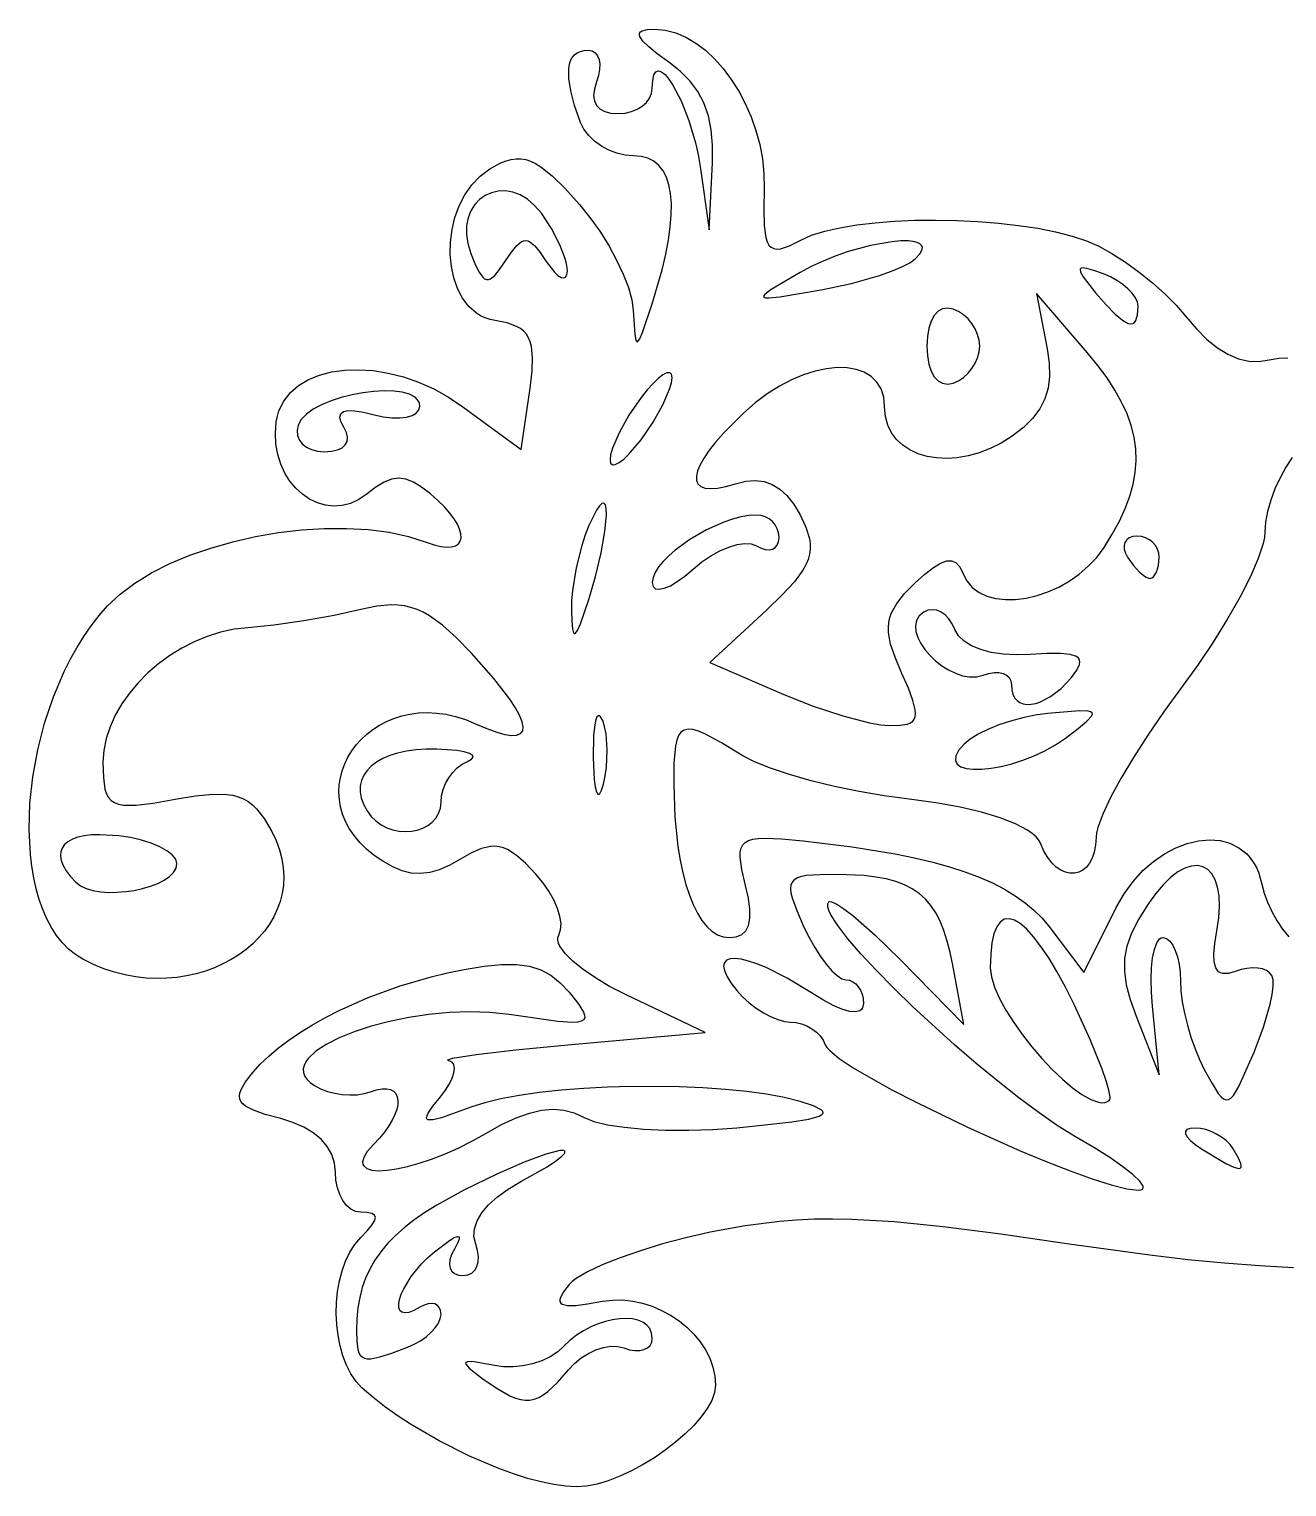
# Model space of a CAD drawing. Header units: millimetres. Extents: x -3.08 to 4.09, y 0 to 4.57.
# Drawn here: x -3.083 to -2.422, y 1.578 to 2.344 of the extents above; entities that cross this region are included whole.
import ezdxf

# ---------------------------------------------------------------- set-up
doc = ezdxf.new("R2010")
doc.units = ezdxf.units.MM

msp = doc.modelspace()

# ---------------------------------------------------------------- linework, layer by layer
at = {"flags": 128}
for points in [[(-2.418348, 1.692953), (-2.436184, 1.693965), (-2.454682, 1.695404), (-2.473897, 1.697267), (-2.493886, 1.699556), (-2.536413, 1.705409), (-2.572304, 1.710627), (-2.602628, 1.714509), (-2.628413, 1.717091), (-2.650684, 1.718406), (-2.660823, 1.718599), (-2.670469, 1.718488), (-2.679749, 1.718077), (-2.688792, 1.71737), (-2.706682, 1.715088), (-2.725163, 1.711673), (-2.737883, 1.708785), (-2.750224, 1.705518), (-2.761884, 1.701985), (-2.772558, 1.698297), (-2.781941, 1.694566), (-2.789732, 1.690906), (-2.795625, 1.687427), (-2.797765, 1.685791), (-2.799316, 1.684243), (-2.802269, 1.680372), (-2.803907, 1.677368), (-2.804209, 1.676179), (-2.804153, 1.675192), (-2.80373, 1.674402), (-2.802929, 1.673805), (-2.800156, 1.673169), (-2.795756, 1.673243), (-2.78965, 1.673989), (-2.781761, 1.675368), (-2.776495, 1.676037), (-2.771194, 1.67607), (-2.765911, 1.675505), (-2.760697, 1.674381), (-2.755603, 1.672736), (-2.750681, 1.670608), (-2.745983, 1.668035), (-2.741561, 1.665057), (-2.737466, 1.661711), (-2.733749, 1.658036), (-2.730462, 1.654069), (-2.727657, 1.64985), (-2.725386, 1.645417), (-2.723699, 1.640808), (-2.72265, 1.636061), (-2.722288, 1.631215), (-2.722814, 1.627356), (-2.724325, 1.623241), (-2.726728, 1.61894), (-2.729926, 1.614523), (-2.733824, 1.610059), (-2.738326, 1.605618), (-2.743338, 1.601269), (-2.748762, 1.597083), (-2.754505, 1.593128), (-2.76047, 1.589475), (-2.766562, 1.586193), (-2.772685, 1.583352), (-2.778744, 1.58102), (-2.784643, 1.579269), (-2.790287, 1.578167), (-2.79558, 1.577784), (-2.801198, 1.578083), (-2.807393, 1.578954), (-2.814082, 1.580359), (-2.821182, 1.582259), (-2.828609, 1.584616), (-2.836281, 1.587392), (-2.852028, 1.594047), (-2.867758, 1.601917), (-2.882807, 1.610697), (-2.889868, 1.615331), (-2.89651, 1.620079), (-2.90265, 1.6249), (-2.908205, 1.629757), (-2.911342, 1.633184), (-2.914071, 1.637197), (-2.916391, 1.641713), (-2.918301, 1.646651), (-2.9198, 1.651929), (-2.920887, 1.657464), (-2.921563, 1.663174), (-2.921825, 1.668977), (-2.921673, 1.674791), (-2.921107, 1.680534), (-2.920125, 1.686123), (-2.918727, 1.691477), (-2.916911, 1.696514), (-2.914678, 1.70115), (-2.912026, 1.705305), (-2.908955, 1.708896), (-2.905555, 1.712443), (-2.903127, 1.71535), (-2.90167, 1.717668), (-2.901184, 1.719448), (-2.90167, 1.720742), (-2.903127, 1.721603), (-2.905555, 1.722081), (-2.908955, 1.722229), (-2.911634, 1.722658), (-2.914132, 1.723887), (-2.916397, 1.725831), (-2.918372, 1.728402), (-2.920003, 1.731516), (-2.921236, 1.735084), (-2.922016, 1.739022), (-2.922288, 1.743243), (-2.922775, 1.7481), (-2.924214, 1.752641), (-2.926574, 1.756834), (-2.929821, 1.760647), (-2.933925, 1.76405), (-2.938853, 1.76701), (-2.944573, 1.769497), (-2.951052, 1.771479), (-2.959141, 1.773681), (-2.96526, 1.775813), (-2.969502, 1.778028), (-2.970947, 1.779214), (-2.971957, 1.780477), (-2.972543, 1.781836), (-2.972717, 1.783311), (-2.972491, 1.784919), (-2.971875, 1.78668), (-2.969521, 1.790737), (-2.965747, 1.795632), (-2.961798, 1.800016), (-2.957282, 1.804349), (-2.952235, 1.808613), (-2.946693, 1.812792), (-2.94069, 1.816868), (-2.934264, 1.820822), (-2.927449, 1.824639), (-2.920282, 1.8283), (-2.905031, 1.835086), (-2.888798, 1.84104), (-2.871867, 1.846023), (-2.863229, 1.848107), (-2.854525, 1.849896), (-2.844038, 1.851607), (-2.834959, 1.852484), (-2.827099, 1.852486), (-2.820264, 1.851571), (-2.814264, 1.849698), (-2.808907, 1.846827), (-2.804002, 1.842916), (-2.799358, 1.837923), (-2.794637, 1.83196), (-2.791803, 1.827499), (-2.791186, 1.825797), (-2.791151, 1.824429), (-2.791734, 1.823382), (-2.792972, 1.822642), (-2.794903, 1.822195), (-2.797561, 1.822028), (-2.805209, 1.822478), (-2.830858, 1.826132), (-2.841024, 1.827286), (-2.851581, 1.82765), (-2.862338, 1.827293), (-2.873104, 1.826285), (-2.883687, 1.824695), (-2.893895, 1.822594), (-2.903537, 1.820052), (-2.912422, 1.817137), (-2.920358, 1.81392), (-2.927153, 1.81047), (-2.932616, 1.806858), (-2.936555, 1.803153), (-2.937894, 1.801288), (-2.938779, 1.799425), (-2.939189, 1.797574), (-2.939097, 1.795743), (-2.938481, 1.793941), (-2.937317, 1.792178), (-2.93558, 1.79046), (-2.933247, 1.788798), (-2.930031, 1.787114), (-2.926444, 1.785769), (-2.922605, 1.784776), (-2.918636, 1.784147), (-2.914656, 1.783897), (-2.910786, 1.784039), (-2.907146, 1.784585), (-2.903858, 1.785548), (-2.900593, 1.786605), (-2.897741, 1.787131), (-2.895305, 1.78716), (-2.893286, 1.786726), (-2.891687, 1.785863), (-2.890509, 1.784605), (-2.889753, 1.782987), (-2.889422, 1.781041), (-2.889518, 1.778803), (-2.890042, 1.776305), (-2.890997, 1.773583), (-2.892383, 1.770669), (-2.894204, 1.767599), (-2.89646, 1.764405), (-2.899155, 1.761122), (-2.902288, 1.757784), (-2.905519, 1.75413), (-2.907379, 1.751056), (-2.907963, 1.748554), (-2.907808, 1.747513), (-2.907369, 1.746612), (-2.905692, 1.745223), (-2.903028, 1.744376), (-2.899473, 1.744063), (-2.895124, 1.744272), (-2.890074, 1.744996), (-2.884422, 1.746223), (-2.878263, 1.747946), (-2.871693, 1.750154), (-2.864807, 1.752837), (-2.857702, 1.755986), (-2.850474, 1.759592), (-2.843219, 1.763646), (-2.834871, 1.768275), (-2.827245, 1.77185), (-2.820249, 1.774385), (-2.813792, 1.775896), (-2.807781, 1.776395), (-2.802125, 1.775899), (-2.796732, 1.774422), (-2.791511, 1.771979), (-2.786403, 1.769911), (-2.779226, 1.768201), (-2.77031, 1.76687), (-2.759985, 1.765941), (-2.748579, 1.765435), (-2.736423, 1.765373), (-2.723846, 1.765779), (-2.711177, 1.766673), (-2.694789, 1.768271), (-2.682205, 1.769773), (-2.673271, 1.771244), (-2.667828, 1.77275), (-2.666368, 1.773536), (-2.665721, 1.774354), (-2.665869, 1.775214), (-2.666793, 1.776123), (-2.670886, 1.778119), (-2.677844, 1.780409), (-2.686092, 1.78249), (-2.695503, 1.784254), (-2.705903, 1.785705), (-2.717116, 1.786845), (-2.728965, 1.787678), (-2.741274, 1.788207), (-2.766571, 1.788364), (-2.779207, 1.787998), (-2.7916, 1.78734), (-2.803573, 1.786393), (-2.814951, 1.785159), (-2.825559, 1.783643), (-2.83522, 1.781846), (-2.843758, 1.779772), (-2.850997, 1.777423), (-2.866421, 1.771942), (-2.870981, 1.770816), (-2.873599, 1.770821), (-2.874217, 1.771261), (-2.874393, 1.771999), (-2.873483, 1.77439), (-2.870987, 1.778036), (-2.867025, 1.782979), (-2.864387, 1.786437), (-2.862309, 1.78974), (-2.860808, 1.792808), (-2.859903, 1.795566), (-2.859611, 1.797934), (-2.85995, 1.799834), (-2.860939, 1.80119), (-2.862594, 1.801923), (-2.863207, 1.802152), (-2.863068, 1.80244), (-2.86066, 1.803175), (-2.848226, 1.805163), (-2.827344, 1.807615), (-2.800066, 1.810257), (-2.727844, 1.816673), (-2.769775, 1.836757), (-2.778055, 1.841018), (-2.785507, 1.845434), (-2.791989, 1.849878), (-2.797356, 1.85422), (-2.801465, 1.858333), (-2.804171, 1.862087), (-2.804953, 1.863789), (-2.805332, 1.865354), (-2.805287, 1.866765), (-2.804802, 1.868007), (-2.803799, 1.870679), (-2.803609, 1.873996), (-2.804184, 1.877825), (-2.805474, 1.882036), (-2.807431, 1.886498), (-2.810004, 1.891079), (-2.813144, 1.895649), (-2.816802, 1.900076), (-2.822269, 1.905776), (-2.827168, 1.91004), (-2.831716, 1.912909), (-2.833927, 1.913834), (-2.836132, 1.914425), (-2.838358, 1.914688), (-2.840633, 1.914629), (-2.845435, 1.913562), (-2.850757, 1.911267), (-2.856816, 1.907784), (-2.862416, 1.904604), (-2.867674, 1.9023), (-2.872684, 1.900871), (-2.877542, 1.900314), (-2.882341, 1.900628), (-2.887176, 1.90181), (-2.892141, 1.903858), (-2.89733, 1.906771), (-2.901917, 1.909914), (-2.905957, 1.913229), (-2.909465, 1.916692), (-2.912457, 1.92028), (-2.914947, 1.92397), (-2.916952, 1.92774), (-2.918485, 1.931568), (-2.919564, 1.935429), (-2.920202, 1.939302), (-2.920416, 1.943163), (-2.92022, 1.946991), (-2.919631, 1.950761), (-2.918662, 1.954452), (-2.91733, 1.958041), (-2.91565, 1.961504), (-2.913637, 1.964819), (-2.911307, 1.967964), (-2.908675, 1.970915), (-2.905755, 1.97365), (-2.902564, 1.976145), (-2.899117, 1.978379), (-2.895429, 1.980328), (-2.891515, 1.98197), (-2.887391, 1.983282), (-2.883072, 1.984241), (-2.878573, 1.984824), (-2.873909, 1.985009), (-2.869097, 1.984773), (-2.864151, 1.984092), (-2.859087, 1.982945), (-2.853919, 1.981308), (-2.848663, 1.979159), (-2.842647, 1.976583), (-2.837451, 1.9747), (-2.833076, 1.973503), (-2.82952, 1.972983), (-2.826784, 1.97313), (-2.824867, 1.973935), (-2.823769, 1.97539), (-2.823488, 1.977486), (-2.824025, 1.980213), (-2.825379, 1.983562), (-2.82755, 1.987525), (-2.830536, 1.992093), (-2.838957, 2.003006), (-2.850636, 2.016229), (-2.858691, 2.024517), (-2.865969, 2.031036), (-2.87275, 2.035898), (-2.876041, 2.03774), (-2.879313, 2.03921), (-2.8826, 2.040319), (-2.885937, 2.041083), (-2.889359, 2.041513), (-2.892901, 2.041625), (-2.900486, 2.040948), (-2.908969, 2.039159), (-2.922936, 2.03604), (-2.938787, 2.033205), (-2.954573, 2.030968), (-2.968344, 2.029646), (-2.975551, 2.028815), (-2.982682, 2.027271), (-2.989685, 2.025066), (-2.996505, 2.022249), (-3.003088, 2.018869), (-3.009381, 2.014978), (-3.01533, 2.010624), (-3.02088, 2.005857), (-3.02598, 2.000729), (-3.030573, 1.995288), (-3.034608, 1.989585), (-3.03803, 1.983669), (-3.040784, 1.977591), (-3.042819, 1.9714), (-3.044079, 1.965147), (-3.044511, 1.958882), (-3.044299, 1.95083), (-3.043447, 1.944718), (-3.042679, 1.942338), (-3.041628, 1.940381), (-3.040253, 1.938825), (-3.038514, 1.937649), (-3.03637, 1.936833), (-3.033779, 1.936356), (-3.027097, 1.936335), (-3.018139, 1.937418), (-3.00658, 1.939437), (-2.995762, 1.941235), (-2.986816, 1.942113), (-2.979445, 1.941972), (-2.976257, 1.94149), (-2.973351, 1.940715), (-2.97069, 1.939636), (-2.968236, 1.938241), (-2.965953, 1.936518), (-2.963803, 1.934453), (-2.959753, 1.92925), (-2.955788, 1.922534), (-2.953456, 1.917673), (-2.951669, 1.912857), (-2.950409, 1.908099), (-2.949656, 1.903415), (-2.949391, 1.898815), (-2.949593, 1.894314), (-2.950243, 1.889925), (-2.951322, 1.885661), (-2.952811, 1.881536), (-2.954689, 1.877562), (-2.956937, 1.873752), (-2.959536, 1.870121), (-2.962467, 1.866682), (-2.965709, 1.863446), (-2.969242, 1.860429), (-2.973049, 1.857642), (-2.977108, 1.8551), (-2.981401, 1.852815), (-2.985908, 1.850801), (-2.990609, 1.84907), (-2.995486, 1.847637), (-3.000517, 1.846515), (-3.005684, 1.845715), (-3.010968, 1.845253), (-3.016349, 1.845141), (-3.021806, 1.845392), (-3.027322, 1.84602), (-3.032875, 1.847038), (-3.038447, 1.848458), (-3.044018, 1.850295), (-3.049569, 1.852561), (-3.05508, 1.855271), (-3.058973, 1.857685), (-3.06257, 1.860586), (-3.065874, 1.863945), (-3.068884, 1.867737), (-3.071605, 1.871935), (-3.074037, 1.876512), (-3.076183, 1.881441), (-3.078044, 1.886695), (-3.079622, 1.892249), (-3.080919, 1.898075), (-3.081936, 1.904147), (-3.082677, 1.910437), (-3.083333, 1.923568), (-3.082903, 1.937253), (-3.081401, 1.95128), (-3.078842, 1.965435), (-3.07524, 1.979504), (-3.070611, 1.993274), (-3.06497, 2.006532), (-3.061775, 2.012901), (-3.058332, 2.019062), (-3.054643, 2.024988), (-3.050711, 2.030653), (-3.046536, 2.036029), (-3.042122, 2.04109), (-3.035541, 2.047307), (-3.027778, 2.053107), (-3.018975, 2.058461), (-3.009273, 2.06334), (-2.998816, 2.067717), (-2.987744, 2.071563), (-2.9762, 2.074849), (-2.964325, 2.077548), (-2.952261, 2.079631), (-2.940151, 2.08107), (-2.928136, 2.081837), (-2.916358, 2.081902), (-2.904959, 2.081239), (-2.894081, 2.079818), (-2.883866, 2.077611), (-2.874455, 2.07459), (-2.870343, 2.073196), (-2.866749, 2.072348), (-2.863675, 2.072015), (-2.861124, 2.072163), (-2.859099, 2.072762), (-2.857603, 2.073779), (-2.856637, 2.075184), (-2.856205, 2.076944), (-2.85631, 2.079028), (-2.856953, 2.081403), (-2.858139, 2.084039), (-2.859869, 2.086902), (-2.862146, 2.089963), (-2.864974, 2.093188), (-2.868353, 2.096547), (-2.872288, 2.100007), (-2.876996, 2.103625), (-2.881241, 2.10621), (-2.885178, 2.107761), (-2.88896, 2.108277), (-2.892742, 2.107761), (-2.896677, 2.10621), (-2.900919, 2.103625), (-2.905622, 2.100007), (-2.909883, 2.097027), (-2.914265, 2.094991), (-2.918705, 2.093851), (-2.923142, 2.093556), (-2.927512, 2.094057), (-2.931754, 2.095305), (-2.935805, 2.097249), (-2.939603, 2.09984), (-2.943085, 2.103029), (-2.946189, 2.106766), (-2.948853, 2.111002), (-2.951014, 2.115686), (-2.952611, 2.12077), (-2.953579, 2.126204), (-2.953859, 2.131938), (-2.953386, 2.137923), (-2.952804, 2.140913), (-2.951945, 2.143735), (-2.949442, 2.148874), (-2.945969, 2.153331), (-2.941621, 2.1571), (-2.93649, 2.160174), (-2.930671, 2.162543), (-2.924256, 2.164202), (-2.917341, 2.165142), (-2.910017, 2.165356), (-2.902379, 2.164836), (-2.89452, 2.163574), (-2.886534, 2.161564), (-2.878515, 2.158797), (-2.870555, 2.155266), (-2.86275, 2.150963), (-2.855191, 2.145882), (-2.82465, 2.123312), (-2.819913, 2.15559), (-2.81884, 2.16449), (-2.818545, 2.171767), (-2.819118, 2.177595), (-2.819758, 2.180021), (-2.82065, 2.182151), (-2.821803, 2.184006), (-2.823231, 2.185609), (-2.824944, 2.186982), (-2.826953, 2.188147), (-2.831904, 2.189938), (-2.838177, 2.191159), (-2.840913, 2.191715), (-2.843484, 2.192567), (-2.84589, 2.193697), (-2.84813, 2.195088), (-2.852111, 2.198588), (-2.855422, 2.202929), (-2.858057, 2.207974), (-2.860012, 2.213589), (-2.861282, 2.219636), (-2.861861, 2.225979), (-2.861746, 2.232481), (-2.860931, 2.239007), (-2.859411, 2.245419), (-2.857181, 2.251581), (-2.854237, 2.257358), (-2.850573, 2.262612), (-2.846184, 2.267207), (-2.841066, 2.271007), (-2.835192, 2.27417), (-2.832464, 2.275244), (-2.829832, 2.275964), (-2.827264, 2.276316), (-2.824726, 2.276286), (-2.822186, 2.275862), (-2.819611, 2.275031), (-2.816969, 2.27378), (-2.814227, 2.272095), (-2.808312, 2.267374), (-2.801605, 2.260763), (-2.793844, 2.252159), (-2.788378, 2.245398), (-2.783233, 2.238129), (-2.778527, 2.230581), (-2.774375, 2.222981), (-2.770894, 2.215555), (-2.768199, 2.208532), (-2.766408, 2.20214), (-2.765636, 2.196604), (-2.7648, 2.183901), (-2.764199, 2.180859), (-2.763813, 2.180179), (-2.763353, 2.180066), (-2.762165, 2.181552), (-2.760544, 2.18535), (-2.755622, 2.200007), (-2.75045, 2.217919), (-2.748556, 2.22603), (-2.747121, 2.23357), (-2.746145, 2.240534), (-2.745628, 2.246918), (-2.745569, 2.252717), (-2.745967, 2.257927), (-2.746823, 2.262541), (-2.748134, 2.266556), (-2.749901, 2.269967), (-2.752124, 2.272768), (-2.754801, 2.274956), (-2.757931, 2.276524), (-2.761515, 2.277469), (-2.765552, 2.277784), (-2.769916, 2.278143), (-2.774252, 2.27917), (-2.778448, 2.280795), (-2.782389, 2.282944), (-2.785962, 2.285547), (-2.789052, 2.288531), (-2.791546, 2.291824), (-2.79333, 2.295354), (-2.796443, 2.304232), (-2.798523, 2.311936), (-2.799569, 2.318463), (-2.799582, 2.32381), (-2.799201, 2.326041), (-2.798561, 2.327975), (-2.797664, 2.329613), (-2.796508, 2.330953), (-2.795094, 2.331997), (-2.793421, 2.332743), (-2.791491, 2.333191), (-2.789302, 2.33334), (-2.787272, 2.333), (-2.785631, 2.332025), (-2.784396, 2.330484), (-2.783585, 2.328444), (-2.783217, 2.325975), (-2.783308, 2.323145), (-2.783877, 2.320021), (-2.784941, 2.316673), (-2.786077, 2.312927), (-2.786452, 2.309616), (-2.786079, 2.306761), (-2.784972, 2.304382), (-2.783146, 2.302497), (-2.780613, 2.301126), (-2.777388, 2.30029), (-2.773483, 2.300007), (-2.769896, 2.300279), (-2.76655, 2.301059), (-2.763516, 2.302292), (-2.76087, 2.303923), (-2.758684, 2.305899), (-2.757032, 2.308163), (-2.755987, 2.310662), (-2.755622, 2.31334), (-2.755391, 2.317497), (-2.754733, 2.320355), (-2.753701, 2.322), (-2.752348, 2.322518), (-2.750728, 2.321995), (-2.748892, 2.320518), (-2.746895, 2.318172), (-2.744788, 2.315045), (-2.740461, 2.306789), (-2.736333, 2.296442), (-2.732828, 2.284691), (-2.731443, 2.278506), (-2.730372, 2.272229), (-2.725622, 2.238896), (-2.723955, 2.274368), (-2.723884, 2.283392), (-2.724581, 2.291552), (-2.726083, 2.298933), (-2.728427, 2.305621), (-2.731652, 2.311701), (-2.735795, 2.317258), (-2.740893, 2.322378), (-2.746983, 2.327146), (-2.752989, 2.33151), (-2.757507, 2.33517), (-2.760553, 2.338163), (-2.762143, 2.340527), (-2.762397, 2.341486), (-2.762292, 2.342301), (-2.761832, 2.342977), (-2.761018, 2.343521), (-2.758335, 2.344225), (-2.754261, 2.344451), (-2.748752, 2.343963), (-2.743293, 2.342543), (-2.737927, 2.340255), (-2.732698, 2.337164), (-2.727652, 2.333332), (-2.722831, 2.328826), (-2.71828, 2.32371), (-2.714044, 2.318047), (-2.710166, 2.311902), (-2.706691, 2.305339), (-2.703663, 2.298423), (-2.701126, 2.291219), (-2.699124, 2.283789), (-2.697703, 2.2762), (-2.696905, 2.268515), (-2.696775, 2.260798), (-2.696959, 2.24955), (-2.696696, 2.240956), (-2.695837, 2.234811), (-2.695139, 2.232591), (-2.694236, 2.230906), (-2.693112, 2.229729), (-2.691746, 2.229033), (-2.690122, 2.228795), (-2.68822, 2.228986), (-2.68351, 2.230555), (-2.677469, 2.233534), (-2.671813, 2.236034), (-2.664929, 2.238195), (-2.656973, 2.240016), (-2.648102, 2.2415), (-2.638471, 2.242646), (-2.628239, 2.243455), (-2.61756, 2.243927), (-2.606592, 2.244062), (-2.595491, 2.243862), (-2.584414, 2.243326), (-2.573516, 2.242455), (-2.562955, 2.241249), (-2.552887, 2.23971), (-2.543468, 2.237836), (-2.534856, 2.235629), (-2.527205, 2.23309), (-2.520747, 2.230227), (-2.51384, 2.226435), (-2.506697, 2.221877), (-2.499533, 2.216715), (-2.492563, 2.211113), (-2.486, 2.205235), (-2.480059, 2.199242), (-2.474955, 2.193298), (-2.469416, 2.186774), (-2.463879, 2.181289), (-2.458352, 2.176848), (-2.452846, 2.173455), (-2.447368, 2.171115), (-2.44193, 2.169833), (-2.436539, 2.169615), (-2.431205, 2.170465), (-2.426039, 2.171455), (-2.421337, 2.171646)], [(-2.811358, 2.222229), (-2.807091, 2.216685), (-2.805215, 2.214943), (-2.803573, 2.213913), (-2.80221, 2.213616), (-2.80117, 2.214073), (-2.800501, 2.215303), (-2.800247, 2.217326), (-2.800495, 2.220069), (-2.801273, 2.223361), (-2.8042, 2.231093), (-2.808577, 2.239529), (-2.813955, 2.247673), (-2.817503, 2.251775), (-2.821245, 2.254948), (-2.825105, 2.257236), (-2.829006, 2.258683), (-2.832872, 2.259333), (-2.836625, 2.25923), (-2.84019, 2.258418), (-2.843488, 2.256941), (-2.846444, 2.254842), (-2.84898, 2.252165), (-2.851021, 2.248955), (-2.852488, 2.245255), (-2.853306, 2.24111), (-2.853398, 2.236562), (-2.852686, 2.231657), (-2.851094, 2.226437), (-2.848777, 2.220755), (-2.846705, 2.216607), (-2.84476, 2.213968), (-2.843798, 2.213207), (-2.842823, 2.212814), (-2.841821, 2.212786), (-2.840777, 2.213119), (-2.838504, 2.214857), (-2.835885, 2.218004), (-2.832802, 2.222534), (-2.829627, 2.227244), (-2.826911, 2.230602), (-2.824495, 2.232605), (-2.82335, 2.233098), (-2.822221, 2.233251), (-2.821087, 2.233065), (-2.819929, 2.232539), (-2.817461, 2.230466), (-2.814657, 2.22703), (-2.811358, 2.222229)], [(-2.617288, 2.223687), (-2.614756, 2.226429), (-2.613632, 2.228678), (-2.613559, 2.229622), (-2.613793, 2.230449), (-2.615119, 2.231757), (-2.61749, 2.232616), (-2.620783, 2.233039), (-2.624879, 2.233043), (-2.629655, 2.23264), (-2.640765, 2.230674), (-2.653146, 2.227256), (-2.65951, 2.225038), (-2.665828, 2.222499), (-2.67198, 2.219656), (-2.677844, 2.216521), (-2.693071, 2.207468), (-2.696495, 2.204887), (-2.697105, 2.204037), (-2.69696, 2.203463), (-2.696044, 2.203153), (-2.694342, 2.203094), (-2.688514, 2.203675), (-2.666733, 2.207271), (-2.6508, 2.210668), (-2.636167, 2.214896), (-2.629845, 2.217153), (-2.624456, 2.219415), (-2.620203, 2.221616), (-2.617288, 2.223687)], [(-2.500066, 2.198812), (-2.500439, 2.200948), (-2.501505, 2.203217), (-2.503192, 2.205549), (-2.505424, 2.207875), (-2.508126, 2.210125), (-2.511222, 2.21223), (-2.51464, 2.214121), (-2.518302, 2.215729), (-2.523343, 2.217566), (-2.527044, 2.218642), (-2.52943, 2.218899), (-2.530138, 2.218701), (-2.530526, 2.218276), (-2.530358, 2.216715), (-2.528949, 2.214157), (-2.522511, 2.205812), (-2.516949, 2.19939), (-2.512248, 2.194576), (-2.508372, 2.191357), (-2.505283, 2.189724), (-2.504023, 2.189498), (-2.502945, 2.189664), (-2.502046, 2.19022), (-2.501321, 2.191166), (-2.500374, 2.194219), (-2.500066, 2.198812)], [(-2.624497, 2.005965), (-2.627953, 2.014097), (-2.630251, 2.021035), (-2.631349, 2.027056), (-2.631435, 2.029811), (-2.631205, 2.032441), (-2.630654, 2.034981), (-2.629778, 2.037467), (-2.627024, 2.042414), (-2.622903, 2.047561), (-2.617372, 2.053187), (-2.612229, 2.057851), (-2.607782, 2.061342), (-2.603969, 2.063671), (-2.600728, 2.064852), (-2.597998, 2.064897), (-2.595717, 2.063818), (-2.593826, 2.061628), (-2.592261, 2.05834), (-2.590169, 2.054217), (-2.587296, 2.050837), (-2.583735, 2.048181), (-2.579583, 2.046235), (-2.574933, 2.044978), (-2.56988, 2.044396), (-2.564518, 2.04447), (-2.558943, 2.045184), (-2.553249, 2.046519), (-2.54753, 2.04846), (-2.541882, 2.050988), (-2.536399, 2.054086), (-2.531176, 2.057738), (-2.526307, 2.061925), (-2.521887, 2.066632), (-2.518011, 2.07184), (-2.513667, 2.078849), (-2.509965, 2.085654), (-2.506907, 2.092281), (-2.504496, 2.098758), (-2.502734, 2.105109), (-2.501623, 2.111362), (-2.501165, 2.117544), (-2.501363, 2.12368), (-2.502219, 2.129798), (-2.503736, 2.135923), (-2.505915, 2.142082), (-2.508759, 2.148301), (-2.51227, 2.154607), (-2.516451, 2.161027), (-2.521303, 2.167586), (-2.52683, 2.174312), (-2.55358, 2.205409), (-2.548011, 2.176284), (-2.546914, 2.168698), (-2.546703, 2.161848), (-2.54742, 2.155631), (-2.549108, 2.149941), (-2.551809, 2.144674), (-2.555565, 2.139726), (-2.560419, 2.134992), (-2.566413, 2.130368), (-2.572096, 2.126781), (-2.577881, 2.12387), (-2.583704, 2.12162), (-2.589501, 2.120016), (-2.595206, 2.119044), (-2.600755, 2.118687), (-2.606083, 2.118932), (-2.611125, 2.119764), (-2.615817, 2.121167), (-2.620093, 2.123127), (-2.623889, 2.125628), (-2.62714, 2.128657), (-2.629781, 2.132197), (-2.631748, 2.136235), (-2.632976, 2.140755), (-2.6334, 2.145743), (-2.633877, 2.150832), (-2.63526, 2.1552), (-2.637474, 2.158851), (-2.640443, 2.161788), (-2.644093, 2.164014), (-2.648348, 2.165532), (-2.653133, 2.166346), (-2.658374, 2.166458), (-2.663995, 2.165873), (-2.669921, 2.164593), (-2.676078, 2.162621), (-2.68239, 2.159962), (-2.688782, 2.156617), (-2.69518, 2.152591), (-2.701508, 2.147886), (-2.707691, 2.142507), (-2.718063, 2.132078), (-2.722208, 2.127353), (-2.725657, 2.122981), (-2.728406, 2.118982), (-2.730454, 2.115376), (-2.731798, 2.112183), (-2.732436, 2.109423), (-2.732366, 2.107117), (-2.731586, 2.105283), (-2.730093, 2.103943), (-2.727885, 2.103116), (-2.724959, 2.102822), (-2.721315, 2.103082), (-2.716948, 2.103914), (-2.711858, 2.10534), (-2.706467, 2.106661), (-2.701473, 2.107062), (-2.696843, 2.106528), (-2.692547, 2.105045), (-2.688554, 2.102596), (-2.684833, 2.099168), (-2.681352, 2.094745), (-2.67808, 2.089312), (-2.674858, 2.082586), (-2.672971, 2.076591), (-2.672561, 2.073771), (-2.672523, 2.07102), (-2.672873, 2.0683), (-2.673622, 2.065571), (-2.674783, 2.062796), (-2.676371, 2.059937), (-2.680877, 2.053814), (-2.687245, 2.046897), (-2.69558, 2.038882), (-2.725316, 2.011312), (-2.687691, 1.994979), (-2.671567, 1.988602), (-2.655478, 1.983316), (-2.641287, 1.97967), (-2.635486, 1.978635), (-2.630858, 1.978215), (-2.625382, 1.978303), (-2.621331, 1.978977), (-2.619826, 1.979592), (-2.618661, 1.980425), (-2.61783, 1.9815), (-2.617328, 1.98284), (-2.61715, 1.984469), (-2.61729, 1.986411), (-2.6185, 1.991328), (-2.620917, 1.997783), (-2.624497, 2.005965)], [(-2.5834, 2.177784), (-2.583683, 2.180852), (-2.584495, 2.183897), (-2.58578, 2.18684), (-2.587479, 2.1896), (-2.589537, 2.192099), (-2.591896, 2.194257), (-2.594498, 2.195993), (-2.597288, 2.197229), (-2.600258, 2.19777), (-2.602945, 2.197365), (-2.605315, 2.196061), (-2.607332, 2.193908), (-2.608962, 2.190955), (-2.610169, 2.18725), (-2.61092, 2.182844), (-2.611177, 2.177784), (-2.61092, 2.172724), (-2.610169, 2.168317), (-2.608962, 2.164611), (-2.607332, 2.161656), (-2.605315, 2.159502), (-2.602945, 2.158198), (-2.600258, 2.157795), (-2.597288, 2.15834), (-2.594498, 2.159571), (-2.591896, 2.161304), (-2.589537, 2.16346), (-2.587479, 2.165958), (-2.58578, 2.168719), (-2.584495, 2.171664), (-2.583683, 2.174712), (-2.5834, 2.177784)], [(-2.745219, 2.161118), (-2.745552, 2.162909), (-2.746507, 2.16373), (-2.748017, 2.163622), (-2.750014, 2.162628), (-2.752432, 2.160792), (-2.755203, 2.158157), (-2.758261, 2.154765), (-2.761538, 2.150659), (-2.767871, 2.141409), (-2.773056, 2.132163), (-2.776558, 2.123995), (-2.777511, 2.120651), (-2.777844, 2.117979), (-2.777511, 2.116187), (-2.776558, 2.115367), (-2.775051, 2.115475), (-2.773056, 2.116468), (-2.770641, 2.118304), (-2.767871, 2.12094), (-2.761538, 2.128437), (-2.755203, 2.137688), (-2.750014, 2.146934), (-2.746507, 2.155101), (-2.745552, 2.158445), (-2.745219, 2.161118)], [(-2.917816, 2.13509), (-2.919365, 2.138078), (-2.91992, 2.140439), (-2.919471, 2.142178), (-2.918007, 2.143298), (-2.915519, 2.143804), (-2.911996, 2.143699), (-2.907427, 2.142988), (-2.901802, 2.141673), (-2.896993, 2.140636), (-2.892504, 2.140096), (-2.888436, 2.140034), (-2.884886, 2.14043), (-2.881953, 2.141267), (-2.879736, 2.142525), (-2.878333, 2.144185), (-2.877844, 2.146229), (-2.878012, 2.147623), (-2.878503, 2.148874), (-2.88037, 2.150961), (-2.883282, 2.152517), (-2.887076, 2.153567), (-2.891587, 2.154137), (-2.896653, 2.154253), (-2.902109, 2.15394), (-2.907792, 2.153225), (-2.913539, 2.152134), (-2.919185, 2.150691), (-2.924568, 2.148924), (-2.929524, 2.146858), (-2.933889, 2.144518), (-2.937499, 2.141931), (-2.940191, 2.139122), (-2.941802, 2.136118), (-2.942348, 2.133328), (-2.942135, 2.130725), (-2.941223, 2.128366), (-2.939665, 2.126309), (-2.93752, 2.124609), (-2.934843, 2.123325), (-2.931692, 2.122512), (-2.928122, 2.122229), (-2.924324, 2.122464), (-2.921197, 2.123149), (-2.918764, 2.124255), (-2.917047, 2.125753), (-2.916071, 2.127615), (-2.915858, 2.129811), (-2.916432, 2.132312), (-2.917816, 2.13509)], [(-2.419007, 2.119229), (-2.422384, 2.114101), (-2.425443, 2.108509), (-2.428111, 2.102635), (-2.430315, 2.096658), (-2.431979, 2.090758), (-2.433032, 2.085115), (-2.4334, 2.079909), (-2.43363, 2.07717), (-2.434306, 2.073911), (-2.436904, 2.066006), (-2.441011, 2.056531), (-2.446445, 2.045826), (-2.453023, 2.034227), (-2.460564, 2.022073), (-2.468884, 2.009702), (-2.477802, 1.997451), (-2.486721, 1.985291), (-2.495044, 1.97318), (-2.502587, 1.961437), (-2.50917, 1.950383), (-2.51461, 1.940338), (-2.518724, 1.931621), (-2.521331, 1.924552), (-2.522011, 1.921736), (-2.522247, 1.919451), (-2.522488, 1.915305), (-2.52316, 1.911656), (-2.524216, 1.908511), (-2.525608, 1.905875), (-2.527288, 1.903754), (-2.529211, 1.902153), (-2.531328, 1.901077), (-2.533592, 1.900533), (-2.535957, 1.900525), (-2.538374, 1.901061), (-2.540797, 1.902144), (-2.543178, 1.903781), (-2.545471, 1.905978), (-2.547628, 1.908739), (-2.549601, 1.912071), (-2.551344, 1.915979), (-2.552318, 1.917825), (-2.553804, 1.919643), (-2.555787, 1.921427), (-2.558254, 1.923173), (-2.564581, 1.926529), (-2.572674, 1.929675), (-2.582419, 1.932571), (-2.593703, 1.93518), (-2.606415, 1.937463), (-2.620441, 1.939382), (-2.63359, 1.941189), (-2.646829, 1.943486), (-2.659798, 1.946178), (-2.672137, 1.949172), (-2.683488, 1.952373), (-2.69349, 1.955688), (-2.701784, 1.959023), (-2.708011, 1.962284), (-2.719238, 1.969156), (-2.727907, 1.973795), (-2.731383, 1.975236), (-2.734341, 1.976068), (-2.736822, 1.976275), (-2.738867, 1.97584), (-2.740514, 1.974746), (-2.741806, 1.972976), (-2.742783, 1.970514), (-2.743485, 1.967343), (-2.744228, 1.958805), (-2.744358, 1.947229), (-2.743737, 1.930054), (-2.742102, 1.914492), (-2.740928, 1.90738), (-2.739529, 1.900751), (-2.737914, 1.894628), (-2.736092, 1.88904), (-2.734074, 1.884011), (-2.731869, 1.879568), (-2.729486, 1.875736), (-2.726934, 1.872543), (-2.724224, 1.870014), (-2.721364, 1.868176), (-2.718363, 1.867053), (-2.715233, 1.866673), (-2.711497, 1.867056), (-2.708542, 1.86823), (-2.706356, 1.870234), (-2.704926, 1.873107), (-2.70424, 1.876888), (-2.704286, 1.881615), (-2.705051, 1.887327), (-2.706525, 1.894062), (-2.708481, 1.90255), (-2.709361, 1.909013), (-2.709308, 1.911555), (-2.708881, 1.913672), (-2.708042, 1.915393), (-2.706757, 1.916744), (-2.704991, 1.917755), (-2.702708, 1.918451), (-2.699873, 1.91886), (-2.69645, 1.919009), (-2.687701, 1.91864), (-2.676177, 1.917562), (-2.650484, 1.914427), (-2.627864, 1.910702), (-2.617652, 1.908598), (-2.608145, 1.906325), (-2.599321, 1.903875), (-2.591158, 1.901239), (-2.583636, 1.898411), (-2.576732, 1.895384), (-2.570425, 1.892149), (-2.564695, 1.888699), (-2.559519, 1.885027), (-2.554877, 1.881126), (-2.550747, 1.876987), (-2.547108, 1.872604), (-2.528733, 1.848243), (-2.511622, 1.882451), (-2.507472, 1.889726), (-2.502754, 1.89621), (-2.49757, 1.901888), (-2.492025, 1.906743), (-2.486222, 1.910757), (-2.480265, 1.913915), (-2.474258, 1.9162), (-2.468304, 1.917595), (-2.462507, 1.918084), (-2.456971, 1.91765), (-2.4518, 1.916276), (-2.447096, 1.913945), (-2.442965, 1.910642), (-2.441146, 1.90862), (-2.439509, 1.906349), (-2.438067, 1.903827), (-2.436832, 1.90105), (-2.435038, 1.894729), (-2.433848, 1.89007), (-2.432076, 1.885239), (-2.429806, 1.880377), (-2.427127, 1.875623), (-2.424124, 1.871119), (-2.420884, 1.867004)], [(-2.779733, 2.088896), (-2.779834, 2.092146), (-2.78027, 2.094248), (-2.781024, 2.095213), (-2.782078, 2.09505), (-2.783416, 2.093771), (-2.78502, 2.091386), (-2.788955, 2.08334), (-2.790866, 2.078422), (-2.792636, 2.072958), (-2.795603, 2.061118), (-2.797551, 2.049277), (-2.798048, 2.043813), (-2.798177, 2.038896), (-2.797999, 2.033086), (-2.797631, 2.029082), (-2.797029, 2.026909), (-2.796627, 2.026518), (-2.79615, 2.026595), (-2.794947, 2.028166), (-2.793377, 2.031647), (-2.788955, 2.044451), (-2.785477, 2.056552), (-2.782578, 2.068965), (-2.780563, 2.080232), (-2.779733, 2.088896)], [(-2.700775, 2.072659), (-2.6984, 2.071433), (-2.696186, 2.070753), (-2.694178, 2.0706), (-2.692427, 2.070956), (-2.690981, 2.071805), (-2.689888, 2.073126), (-2.689196, 2.074903), (-2.688955, 2.077118), (-2.689197, 2.079482), (-2.68989, 2.081689), (-2.690986, 2.083689), (-2.692436, 2.085434), (-2.694191, 2.086876), (-2.696203, 2.087965), (-2.698423, 2.088655), (-2.700802, 2.088896), (-2.704751, 2.088641), (-2.708964, 2.087909), (-2.713371, 2.086745), (-2.717899, 2.085195), (-2.727034, 2.081127), (-2.735795, 2.076074), (-2.743609, 2.070409), (-2.74698, 2.067463), (-2.7499, 2.064503), (-2.752296, 2.061575), (-2.754096, 2.058726), (-2.755228, 2.056003), (-2.755622, 2.053451), (-2.755183, 2.051348), (-2.753924, 2.050155), (-2.751935, 2.049842), (-2.749302, 2.050382), (-2.746115, 2.051744), (-2.742462, 2.0539), (-2.73843, 2.056822), (-2.734108, 2.060479), (-2.72954, 2.064241), (-2.724814, 2.067464), (-2.720065, 2.070097), (-2.715431, 2.07209), (-2.711048, 2.073393), (-2.707053, 2.073955), (-2.703583, 2.073728), (-2.700775, 2.072659)], [(-2.488955, 2.066673), (-2.489196, 2.068905), (-2.489885, 2.070988), (-2.490975, 2.072874), (-2.492417, 2.074521), (-2.494162, 2.07588), (-2.496162, 2.076908), (-2.498369, 2.077558), (-2.500733, 2.077784), (-2.502956, 2.077558), (-2.504759, 2.076908), (-2.50612, 2.07588), (-2.507021, 2.074521), (-2.507442, 2.072874), (-2.507362, 2.070988), (-2.506762, 2.068905), (-2.505622, 2.066673), (-2.502569, 2.062359), (-2.499334, 2.058826), (-2.496301, 2.056439), (-2.494982, 2.055789), (-2.493858, 2.055562), (-2.492874, 2.055789), (-2.491955, 2.056439), (-2.490396, 2.058826), (-2.489342, 2.062359), (-2.488955, 2.066673)], [(-2.535205, 2.003382), (-2.532322, 2.007266), (-2.530847, 2.010371), (-2.530668, 2.011647), (-2.530876, 2.012748), (-2.531483, 2.01368), (-2.5325, 2.014449), (-2.535813, 2.015528), (-2.540908, 2.016036), (-2.547878, 2.016025), (-2.556816, 2.015548), (-2.564213, 2.015328), (-2.571084, 2.0157), (-2.577343, 2.016636), (-2.582903, 2.018107), (-2.587678, 2.020085), (-2.591582, 2.022541), (-2.594527, 2.025445), (-2.596427, 2.028771), (-2.597843, 2.031762), (-2.599577, 2.034297), (-2.601562, 2.036337), (-2.603729, 2.037847), (-2.606013, 2.038789), (-2.608345, 2.039126), (-2.610659, 2.038822), (-2.612886, 2.03784), (-2.615262, 2.035827), (-2.616685, 2.033408), (-2.617235, 2.030667), (-2.616993, 2.027691), (-2.616039, 2.024565), (-2.614454, 2.021374), (-2.612318, 2.018204), (-2.609712, 2.01514), (-2.606717, 2.012268), (-2.603413, 2.009673), (-2.599881, 2.00744), (-2.596202, 2.005654), (-2.592456, 2.004403), (-2.588723, 2.003769), (-2.585085, 2.003841), (-2.581622, 2.004701), (-2.578633, 2.005628), (-2.575844, 2.006069), (-2.573316, 2.006045), (-2.57111, 2.005574), (-2.569287, 2.004679), (-2.567909, 2.003379), (-2.567037, 2.001694), (-2.566733, 1.999646), (-2.566534, 1.996971), (-2.565958, 1.994701), (-2.565035, 1.992832), (-2.563795, 1.99136), (-2.562268, 1.990282), (-2.560485, 1.989594), (-2.558476, 1.989292), (-2.556271, 1.989373), (-2.5539, 1.989834), (-2.551394, 1.99067), (-2.546096, 1.993456), (-2.540619, 1.997703), (-2.535205, 2.003382)], [(-2.538302, 1.97159), (-2.531632, 1.976629), (-2.527018, 1.980434), (-2.524552, 1.983133), (-2.524154, 1.984108), (-2.524328, 1.984854), (-2.525086, 1.985387), (-2.52644, 1.985723), (-2.53098, 1.985867), (-2.547719, 1.984493), (-2.554211, 1.9836), (-2.560776, 1.982258), (-2.567233, 1.980532), (-2.573403, 1.978488), (-2.579105, 1.976192), (-2.58416, 1.97371), (-2.588388, 1.971107), (-2.591608, 1.968451), (-2.594517, 1.965056), (-2.596016, 1.962174), (-2.596227, 1.959798), (-2.595275, 1.95792), (-2.593284, 1.956533), (-2.590379, 1.95563), (-2.586683, 1.955203), (-2.58232, 1.955244), (-2.577414, 1.955748), (-2.57209, 1.956706), (-2.566471, 1.958112), (-2.560682, 1.959957), (-2.554847, 1.962235), (-2.549089, 1.964938), (-2.543533, 1.968058), (-2.538302, 1.97159)], [(-2.781677, 1.980771), (-2.78278, 1.982839), (-2.783792, 1.983454), (-2.784693, 1.982694), (-2.785462, 1.980642), (-2.786077, 1.977378), (-2.786517, 1.972981), (-2.786788, 1.961118), (-2.786227, 1.949726), (-2.785685, 1.945883), (-2.784999, 1.94335), (-2.78419, 1.942183), (-2.783747, 1.942129), (-2.783283, 1.942438), (-2.782299, 1.944171), (-2.781261, 1.947437), (-2.780344, 1.951663), (-2.779707, 1.956146), (-2.779266, 1.965333), (-2.779927, 1.973906), (-2.780667, 1.97762), (-2.781677, 1.980771)], [(-2.866733, 1.937965), (-2.866449, 1.94124), (-2.865637, 1.944517), (-2.864353, 1.947709), (-2.862653, 1.950727), (-2.860595, 1.953484), (-2.858237, 1.955893), (-2.855634, 1.957865), (-2.852844, 1.959312), (-2.850664, 1.960456), (-2.849811, 1.961558), (-2.850218, 1.962591), (-2.85182, 1.963529), (-2.85455, 1.964345), (-2.858344, 1.965013), (-2.868858, 1.965798), (-2.874595, 1.965789), (-2.879966, 1.96543), (-2.88495, 1.964738), (-2.889528, 1.963731), (-2.89368, 1.962425), (-2.897387, 1.960838), (-2.900629, 1.958988), (-2.903386, 1.956892), (-2.905638, 1.954567), (-2.907366, 1.95203), (-2.90855, 1.9493), (-2.90917, 1.946392), (-2.909207, 1.943325), (-2.908642, 1.940116), (-2.907453, 1.936782), (-2.905622, 1.93334), (-2.903482, 1.930436), (-2.900984, 1.927996), (-2.898196, 1.926012), (-2.895186, 1.924475), (-2.892023, 1.923377), (-2.888776, 1.92271), (-2.885513, 1.922466), (-2.882302, 1.922637), (-2.879213, 1.923215), (-2.876313, 1.924191), (-2.873671, 1.925558), (-2.871356, 1.927307), (-2.869436, 1.92943), (-2.86798, 1.93192), (-2.867056, 1.934767), (-2.866733, 1.937965)], [(-3.005622, 1.905562), (-3.006245, 1.907866), (-3.008033, 1.910154), (-3.010859, 1.912366), (-3.014597, 1.914442), (-3.019124, 1.916323), (-3.024313, 1.917947), (-3.030039, 1.919255), (-3.036177, 1.920187), (-3.046233, 1.920793), (-3.050563, 1.920624), (-3.054413, 1.920156), (-3.057769, 1.919403), (-3.060622, 1.918376), (-3.062958, 1.917089), (-3.064768, 1.915554), (-3.066038, 1.913782), (-3.066757, 1.911787), (-3.066914, 1.909582), (-3.066498, 1.907177), (-3.065495, 1.904587), (-3.063896, 1.901824), (-3.061687, 1.898899), (-3.058858, 1.895826), (-3.056411, 1.89394), (-3.053348, 1.892478), (-3.049778, 1.89142), (-3.045805, 1.890746), (-3.041538, 1.890437), (-3.037082, 1.890474), (-3.032544, 1.890837), (-3.028032, 1.891507), (-3.02365, 1.892463), (-3.019507, 1.893688), (-3.015709, 1.89516), (-3.012362, 1.896861), (-3.009573, 1.898771), (-3.007449, 1.900871), (-3.006096, 1.903141), (-3.005622, 1.905562)], [(-2.429747, 1.846743), (-2.430928, 1.848204), (-2.432618, 1.84934), (-2.434737, 1.850145), (-2.437207, 1.850607), (-2.439948, 1.85072), (-2.442882, 1.850473), (-2.445929, 1.849859), (-2.449011, 1.848868), (-2.452647, 1.847813), (-2.455557, 1.847747), (-2.456745, 1.848097), (-2.457758, 1.848709), (-2.459266, 1.850736), (-2.460099, 1.853867), (-2.460274, 1.858141), (-2.459809, 1.863596), (-2.458719, 1.870271), (-2.457681, 1.877114), (-2.45729, 1.883237), (-2.457499, 1.888623), (-2.458267, 1.893255), (-2.45955, 1.897118), (-2.461302, 1.900194), (-2.463482, 1.902467), (-2.466044, 1.90392), (-2.468945, 1.904537), (-2.472141, 1.904301), (-2.475589, 1.903195), (-2.479244, 1.901204), (-2.483064, 1.89831), (-2.487003, 1.894497), (-2.491018, 1.889749), (-2.495066, 1.884048), (-2.499908, 1.876157), (-2.503526, 1.868975), (-2.505949, 1.862228), (-2.507205, 1.855639), (-2.507323, 1.848932), (-2.506332, 1.841833), (-2.50426, 1.834066), (-2.501136, 1.825354), (-2.488997, 1.794451), (-2.492608, 1.830562), (-2.493146, 1.837816), (-2.493286, 1.844583), (-2.493052, 1.850716), (-2.492464, 1.856066), (-2.491546, 1.860484), (-2.490321, 1.863824), (-2.488811, 1.865936), (-2.487956, 1.866486), (-2.487038, 1.866673), (-2.485192, 1.866205), (-2.483469, 1.864861), (-2.481908, 1.862738), (-2.480545, 1.859929), (-2.47942, 1.856527), (-2.47857, 1.852628), (-2.478032, 1.848326), (-2.477844, 1.843715), (-2.477588, 1.838626), (-2.476855, 1.832953), (-2.475696, 1.826888), (-2.474162, 1.820619), (-2.472304, 1.814339), (-2.470174, 1.808236), (-2.467823, 1.802502), (-2.465302, 1.797326), (-2.461217, 1.789865), (-2.45793, 1.784663), (-2.456496, 1.78294), (-2.455156, 1.781818), (-2.453873, 1.78131), (-2.452613, 1.781429), (-2.45134, 1.782185), (-2.450017, 1.783593), (-2.447086, 1.78841), (-2.43908, 1.806396), (-2.434108, 1.819633), (-2.430689, 1.831652), (-2.429659, 1.836792), (-2.429133, 1.84113), (-2.429149, 1.844502), (-2.429747, 1.846743)], [(-2.532969, 1.761937), (-2.542115, 1.767563), (-2.552137, 1.774433), (-2.562818, 1.78234), (-2.57394, 1.791078), (-2.585287, 1.80044), (-2.596641, 1.810218), (-2.6185, 1.830199), (-2.628571, 1.839988), (-2.63778, 1.849367), (-2.64591, 1.85813), (-2.652742, 1.866068), (-2.658061, 1.872976), (-2.661649, 1.878647), (-2.662725, 1.880954), (-2.663288, 1.882875), (-2.663308, 1.884382), (-2.662761, 1.885451), (-2.662183, 1.88568), (-2.66128, 1.885553), (-2.658578, 1.884294), (-2.654806, 1.8818), (-2.650118, 1.878196), (-2.638612, 1.868152), (-2.625288, 1.855159), (-2.591788, 1.820896), (-2.59758, 1.852118), (-2.598954, 1.858781), (-2.600504, 1.864837), (-2.602261, 1.870313), (-2.604255, 1.875232), (-2.606519, 1.87962), (-2.609084, 1.8835), (-2.611981, 1.886897), (-2.615242, 1.889837), (-2.618897, 1.892343), (-2.622978, 1.89444), (-2.627516, 1.896154), (-2.632543, 1.897508), (-2.63809, 1.898528), (-2.644188, 1.899238), (-2.658163, 1.899826), (-2.667538, 1.899752), (-2.674533, 1.899233), (-2.67719, 1.898725), (-2.679315, 1.898008), (-2.680927, 1.89705), (-2.682049, 1.895819), (-2.6827, 1.894282), (-2.682901, 1.892406), (-2.682674, 1.89016), (-2.682038, 1.88751), (-2.679626, 1.88087), (-2.67583, 1.872229), (-2.673098, 1.866649), (-2.67018, 1.861443), (-2.667167, 1.856726), (-2.66415, 1.852611), (-2.661218, 1.849212), (-2.658463, 1.846643), (-2.655975, 1.845018), (-2.653844, 1.844451), (-2.651972, 1.844198), (-2.650224, 1.843472), (-2.648639, 1.842326), (-2.647255, 1.840809), (-2.646112, 1.838973), (-2.645248, 1.836869), (-2.644702, 1.834548), (-2.644511, 1.832062), (-2.644998, 1.829663), (-2.645597, 1.828804), (-2.646425, 1.828169), (-2.648742, 1.827568), (-2.651898, 1.82785), (-2.655842, 1.829007), (-2.660524, 1.831027), (-2.665894, 1.833901), (-2.6719, 1.837618), (-2.68463, 1.845334), (-2.695789, 1.850913), (-2.700675, 1.852898), (-2.705044, 1.854344), (-2.708854, 1.855251), (-2.712064, 1.855616), (-2.714633, 1.855439), (-2.716519, 1.854718), (-2.717681, 1.853452), (-2.718077, 1.851639), (-2.717666, 1.849279), (-2.716407, 1.846369), (-2.714258, 1.842908), (-2.711177, 1.838896), (-2.708108, 1.835548), (-2.704676, 1.832424), (-2.700997, 1.829594), (-2.697188, 1.827125), (-2.693364, 1.825085), (-2.689642, 1.823544), (-2.686138, 1.822569), (-2.682969, 1.822229), (-2.680001, 1.821986), (-2.677075, 1.821289), (-2.674266, 1.820187), (-2.67165, 1.818729), (-2.669301, 1.816964), (-2.667297, 1.81494), (-2.665712, 1.812706), (-2.664622, 1.810312), (-2.663823, 1.808897), (-2.662305, 1.807215), (-2.657288, 1.803131), (-2.649921, 1.798223), (-2.640555, 1.792656), (-2.629541, 1.786591), (-2.617231, 1.780193), (-2.590125, 1.767048), (-2.562047, 1.754529), (-2.548521, 1.748912), (-2.535805, 1.743941), (-2.524251, 1.73978), (-2.514209, 1.736591), (-2.50603, 1.734538), (-2.500066, 1.733784), (-2.498626, 1.733913), (-2.49773, 1.734327), (-2.497362, 1.735011), (-2.497506, 1.735951), (-2.49926, 1.738541), (-2.502856, 1.741981), (-2.50816, 1.746156), (-2.515037, 1.75095), (-2.523352, 1.756249), (-2.532969, 1.761937)], [(-2.533747, 1.831409), (-2.538366, 1.840613), (-2.542827, 1.848791), (-2.54711, 1.855934), (-2.551196, 1.862035), (-2.555065, 1.867084), (-2.558698, 1.871074), (-2.562076, 1.873995), (-2.565181, 1.87584), (-2.567992, 1.876599), (-2.57049, 1.876265), (-2.572657, 1.874828), (-2.574473, 1.872281), (-2.575919, 1.868614), (-2.576976, 1.863819), (-2.577624, 1.857888), (-2.577844, 1.850812), (-2.577262, 1.846036), (-2.575606, 1.840619), (-2.57301, 1.834711), (-2.56961, 1.828462), (-2.56554, 1.82202), (-2.560935, 1.815537), (-2.55593, 1.80916), (-2.55066, 1.80304), (-2.545259, 1.797326), (-2.539863, 1.792167), (-2.534605, 1.787714), (-2.529621, 1.784115), (-2.525046, 1.78152), (-2.521015, 1.780079), (-2.519245, 1.779838), (-2.517662, 1.779942), (-2.516282, 1.780408), (-2.515122, 1.781257), (-2.514852, 1.781881), (-2.514818, 1.782959), (-2.515419, 1.786378), (-2.516847, 1.791307), (-2.519028, 1.797541), (-2.525341, 1.8131), (-2.533747, 1.831409)], [(-2.450066, 1.755562), (-2.451717, 1.75779), (-2.453779, 1.759862), (-2.456171, 1.761732), (-2.458809, 1.763356), (-2.461612, 1.764688), (-2.464496, 1.765685), (-2.467379, 1.766302), (-2.470177, 1.766493), (-2.472721, 1.766261), (-2.474399, 1.765654), (-2.475219, 1.764698), (-2.475189, 1.763418), (-2.474318, 1.761839), (-2.472613, 1.759987), (-2.470082, 1.757886), (-2.466733, 1.755562), (-2.453924, 1.747797), (-2.44983, 1.745855), (-2.447196, 1.745208), (-2.446409, 1.74537), (-2.445963, 1.745855), (-2.445853, 1.746664), (-2.446071, 1.747797), (-2.447458, 1.751032), (-2.450066, 1.755562)], [(-2.884316, 1.651187), (-2.880785, 1.652758), (-2.877491, 1.654641), (-2.874505, 1.656766), (-2.8719, 1.65906), (-2.869748, 1.661453), (-2.868121, 1.663873), (-2.867092, 1.666248), (-2.866733, 1.668507), (-2.86696, 1.670492), (-2.86761, 1.672075), (-2.868637, 1.673238), (-2.869997, 1.673967), (-2.871643, 1.674246), (-2.87353, 1.674059), (-2.875612, 1.673392), (-2.877844, 1.672229), (-2.881072, 1.670465), (-2.883724, 1.669485), (-2.88582, 1.669222), (-2.887374, 1.669613), (-2.888406, 1.67059), (-2.888932, 1.67209), (-2.888969, 1.674046), (-2.888535, 1.676394), (-2.887647, 1.679067), (-2.886322, 1.682002), (-2.88243, 1.688391), (-2.876998, 1.695039), (-2.873747, 1.698297), (-2.870163, 1.701423), (-2.862342, 1.707333), (-2.859745, 1.708894), (-2.858018, 1.709526), (-2.857155, 1.70923), (-2.857152, 1.708007), (-2.858003, 1.705859), (-2.859705, 1.702784), (-2.861178, 1.699907), (-2.862035, 1.697263), (-2.862292, 1.694899), (-2.861962, 1.692861), (-2.861062, 1.691195), (-2.859607, 1.689948), (-2.857613, 1.689166), (-2.855094, 1.688896), (-2.852621, 1.689233), (-2.850565, 1.690198), (-2.848952, 1.691726), (-2.847809, 1.693746), (-2.847164, 1.696193), (-2.847043, 1.698997), (-2.847474, 1.702092), (-2.848483, 1.705409), (-2.849402, 1.709415), (-2.849156, 1.713521), (-2.84777, 1.717693), (-2.845271, 1.721896), (-2.841685, 1.726093), (-2.837038, 1.730249), (-2.831355, 1.73433), (-2.824663, 1.738298), (-2.81098, 1.746169), (-2.806462, 1.749133), (-2.8034, 1.751463), (-2.801724, 1.753169), (-2.801364, 1.754263), (-2.802249, 1.754754), (-2.804309, 1.754654), (-2.811677, 1.752721), (-2.822906, 1.748546), (-2.837435, 1.742215), (-2.854705, 1.733812), (-2.868987, 1.725943), (-2.87525, 1.722002), (-2.880949, 1.718027), (-2.8861, 1.713999), (-2.890719, 1.709897), (-2.894822, 1.7057), (-2.898426, 1.701387), (-2.901545, 1.696937), (-2.904197, 1.692329), (-2.906396, 1.687542), (-2.90816, 1.682556), (-2.909504, 1.67735), (-2.910444, 1.671903), (-2.910997, 1.666193), (-2.911177, 1.660201), (-2.911036, 1.654329), (-2.910453, 1.649972), (-2.909921, 1.648337), (-2.90919, 1.647051), (-2.908228, 1.646104), (-2.907007, 1.645486), (-2.905497, 1.645187), (-2.903667, 1.645196), (-2.898931, 1.646103), (-2.89256, 1.648127), (-2.884316, 1.651187)], [(-2.79965, 1.639396), (-2.796485, 1.642728), (-2.792944, 1.645612), (-2.789148, 1.647999), (-2.785216, 1.649843), (-2.781266, 1.651098), (-2.777419, 1.651716), (-2.773794, 1.65165), (-2.770511, 1.650854), (-2.767522, 1.649927), (-2.764733, 1.649488), (-2.762205, 1.649514), (-2.759999, 1.649986), (-2.758176, 1.650882), (-2.756798, 1.652182), (-2.755926, 1.653865), (-2.755622, 1.655909), (-2.755966, 1.658664), (-2.756955, 1.660988), (-2.758524, 1.662887), (-2.760607, 1.664369), (-2.763141, 1.665438), (-2.766059, 1.666101), (-2.769296, 1.666363), (-2.772788, 1.666231), (-2.77647, 1.66571), (-2.780276, 1.664807), (-2.784141, 1.663527), (-2.788001, 1.661876), (-2.791789, 1.659861), (-2.795442, 1.657487), (-2.798894, 1.654761), (-2.80208, 1.651687), (-2.805355, 1.648773), (-2.8093, 1.646245), (-2.813764, 1.644146), (-2.818597, 1.642517), (-2.823651, 1.6414), (-2.828775, 1.640836), (-2.83382, 1.640867), (-2.838636, 1.641534), (-2.849304, 1.643488), (-2.852257, 1.643631), (-2.853667, 1.643166), (-2.853803, 1.642694), (-2.853565, 1.642056), (-2.851983, 1.640261), (-2.844511, 1.634465), (-2.836874, 1.629279), (-2.83046, 1.625681), (-2.827611, 1.624488), (-2.824946, 1.623706), (-2.822427, 1.623338), (-2.820012, 1.623389), (-2.817662, 1.623863), (-2.815337, 1.624764), (-2.812996, 1.626098), (-2.810599, 1.627867), (-2.805477, 1.632733), (-2.79965, 1.639396)]]:
    msp.add_lwpolyline(points, dxfattribs=at)

doc.saveas('drawing.dxf')
